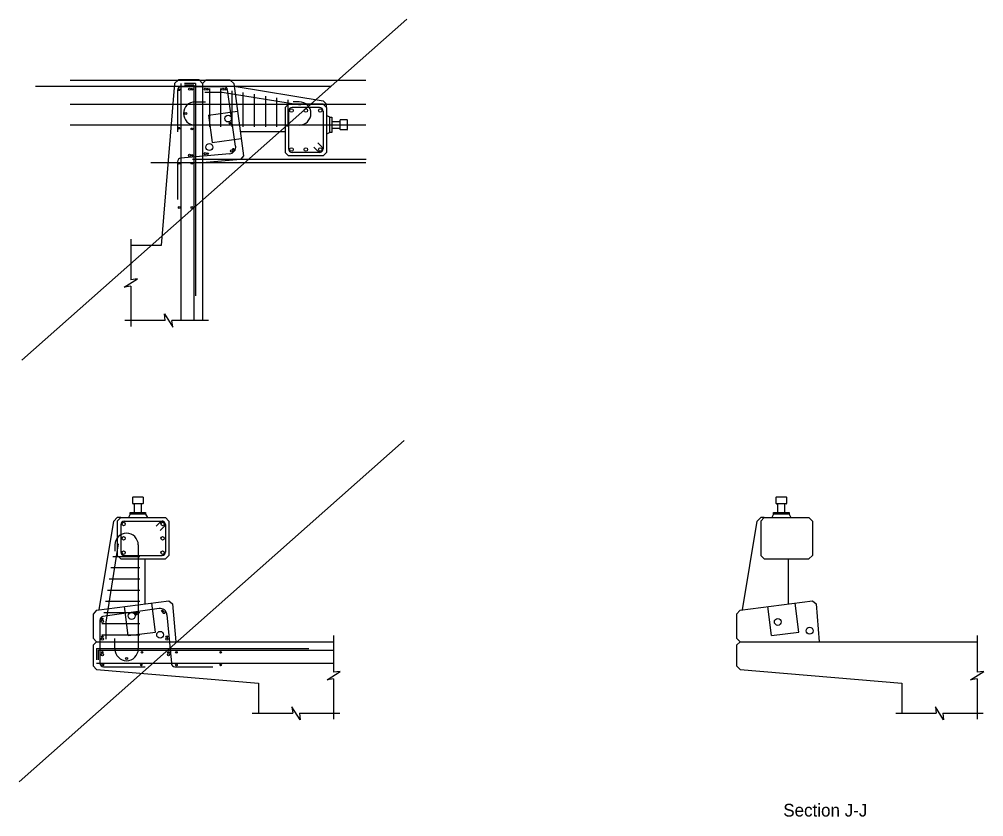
# Model space of a CAD drawing. Extents: x -844.9 to -803.6, y 403.6 to 443.1.
# Drawn here: x -844.95 to -821.63, y 403.61 to 422.89 of the extents above; entities that cross this region are included whole.
import ezdxf

# ---------------------------------------------------------------- set-up
doc = ezdxf.new("R2010")
doc.units = 0
for name, color, linetype in [('pp_NO-PLOT', 7, 'Continuous'), ('str_Center-Line-A', 7, 'Continuous'), ('str_Concrete-A', 7, 'Continuous'), ('str_Misc-Steel-C', 7, 'Continuous'), ('str_Reinforcement-A', 7, 'Continuous'), ('str_Reinforcement-B', 7, 'Continuous'), ('str_Reinforcement-C', 7, 'Continuous'), ('str_Reinforcement-E', 7, 'Continuous'), ('str_Reinforcement-F', 7, 'Continuous'), ('str_Reinforcement-G', 7, 'Continuous'), ('str_Reinforcement-H', 7, 'Continuous'), ('str_Reinforcement-I', 7, 'Continuous'), ('tcd_NO-PLOT', 7, 'Continuous')]:
    doc.layers.add(name, color=color, linetype=linetype)

msp = doc.modelspace()

# ---------------------------------------------------------------- linework, layer by layer
at = {"layer": 'str_Center-Line-A'}
for p, q in [((-844.559, 421.273), (-837.416, 421.273)), ((-843.715, 421.419), (-836.572, 421.419)), ((-843.715, 420.836), (-836.572, 420.836)), ((-840.372, 420.572), (-839.67, 420.664)), ((-840.372, 420.572), (-840.286, 419.911)), ((-843.715, 420.336), (-836.572, 420.336)), ((-840.286, 419.911), (-839.583, 420.003)), ((-836.572, 419.419), (-841.771, 419.419)), ((-840.756, 419.503), (-836.556, 419.503)), ((-842.316, 407.983), (-842.407, 408.685)), ((-841.655, 408.069), (-841.746, 408.772)), ((-826.754, 407.983), (-826.846, 408.685)), ((-826.093, 408.069), (-826.185, 408.772)), ((-842.316, 407.983), (-841.655, 408.069)), ((-826.754, 407.983), (-826.093, 408.069))]:
    msp.add_line(p, q, dxfattribs=at)
at = {"layer": 'str_Concrete-A'}
for p, q in [((-841.192, 421.337), (-841.518, 417.42)), ((-841.102, 421.42), (-841.192, 421.337)), ((-840.602, 421.42), (-841.102, 421.42)), ((-840.602, 421.42), (-840.518, 421.336)), ((-840.435, 421.419), (-840.518, 421.336)), ((-840.518, 421.336), (-840.518, 415.603)), ((-839.852, 421.419), (-840.435, 421.419)), ((-839.758, 421.337), (-839.852, 421.419)), ((-839.758, 421.337), (-839.529, 419.586)), ((-839.749, 421.274), (-837.602, 420.919)), ((-838.435, 420.835), (-838.518, 420.752)), ((-837.602, 420.835), (-838.435, 420.835)), ((-837.602, 420.919), (-837.518, 420.836)), ((-837.602, 420.835), (-837.518, 420.752)), ((-837.518, 420.752), (-837.518, 420.836)), ((-838.518, 420.752), (-838.518, 420.169)), ((-837.518, 420.752), (-837.518, 419.669)), ((-837.435, 420.524), (-837.518, 420.565)), ((-838.518, 420.169), (-839.605, 420.169)), ((-838.518, 420.169), (-838.518, 419.669)), ((-837.435, 420.149), (-837.518, 420.108)), ((-838.435, 419.586), (-838.518, 419.669)), ((-837.602, 419.586), (-837.518, 419.669)), ((-839.601, 419.497), (-840.518, 419.42)), ((-839.529, 419.586), (-839.601, 419.497)), ((-837.602, 419.586), (-838.435, 419.586)), ((-842.25, 417.57), (-842.25, 416.591)), ((-841.518, 417.42), (-842.25, 417.42)), ((-842.25, 416.431), (-842.25, 415.456)), ((-841.417, 415.603), (-842.393, 415.603)), ((-840.371, 415.603), (-841.257, 415.603)), ((-843.017, 408.606), (-842.663, 410.754)), ((-842.663, 410.754), (-842.58, 410.837)), ((-842.496, 410.837), (-842.58, 410.837)), ((-842.579, 410.754), (-842.496, 410.837)), ((-842.579, 410.754), (-842.579, 409.92)), ((-842.496, 410.837), (-841.413, 410.837)), ((-842.268, 410.92), (-842.308, 410.837)), ((-841.893, 410.92), (-841.852, 410.837)), ((-841.33, 410.754), (-841.413, 410.837)), ((-841.33, 410.754), (-841.33, 409.92)), ((-827.456, 408.606), (-827.101, 410.754)), ((-827.101, 410.754), (-827.018, 410.837)), ((-826.934, 410.837), (-827.018, 410.837)), ((-827.018, 410.754), (-826.934, 410.837)), ((-827.018, 410.754), (-827.018, 409.92)), ((-826.934, 410.837), (-825.851, 410.837)), ((-826.706, 410.92), (-826.747, 410.837)), ((-826.331, 410.92), (-826.29, 410.837)), ((-825.768, 410.754), (-825.851, 410.837)), ((-825.768, 410.754), (-825.768, 409.92)), ((-842.579, 409.92), (-842.496, 409.837)), ((-842.496, 409.837), (-841.913, 409.837)), ((-841.913, 409.837), (-841.913, 408.75)), ((-841.913, 409.837), (-841.413, 409.837)), ((-841.33, 409.92), (-841.413, 409.837)), ((-827.018, 409.92), (-826.934, 409.837)), ((-826.934, 409.837), (-826.351, 409.837)), ((-826.351, 409.837), (-826.351, 408.75)), ((-826.351, 409.837), (-825.851, 409.837)), ((-825.768, 409.92), (-825.851, 409.837)), ((-843.08, 408.598), (-841.33, 408.826)), ((-841.33, 408.826), (-841.24, 408.754)), ((-841.24, 408.754), (-841.164, 407.837)), ((-827.519, 408.598), (-825.768, 408.826)), ((-825.768, 408.826), (-825.679, 408.754)), ((-825.679, 408.754), (-825.602, 407.837)), ((-843.08, 408.598), (-843.163, 408.504)), ((-843.163, 408.504), (-843.163, 407.92)), ((-827.519, 408.598), (-827.601, 408.504)), ((-827.601, 408.504), (-827.601, 407.92)), ((-837.347, 407.984), (-837.347, 407.098)), ((-821.785, 407.984), (-821.785, 407.098)), ((-843.163, 407.92), (-843.08, 407.837)), ((-843.163, 407.753), (-843.08, 407.837)), ((-843.163, 407.753), (-843.163, 407.254)), ((-843.08, 407.837), (-837.347, 407.837)), ((-827.602, 407.753), (-827.518, 407.837)), ((-827.602, 407.753), (-827.602, 407.254)), ((-827.601, 407.92), (-827.518, 407.837)), ((-827.518, 407.837), (-821.785, 407.837)), ((-843.163, 407.254), (-843.08, 407.163)), ((-827.602, 407.254), (-827.519, 407.163)), ((-843.08, 407.163), (-839.163, 406.837)), ((-827.519, 407.163), (-823.602, 406.837)), ((-839.163, 406.837), (-839.163, 406.105)), ((-837.347, 406.938), (-837.347, 405.963)), ((-823.602, 406.837), (-823.602, 406.105)), ((-821.785, 406.938), (-821.785, 405.963)), ((-839.313, 406.105), (-838.335, 406.105)), ((-838.175, 406.105), (-837.2, 406.105)), ((-823.752, 406.105), (-822.774, 406.105)), ((-822.614, 406.105), (-821.638, 406.105))]:
    msp.add_line(p, q, dxfattribs=at)
for points in [[(-842.25, 416.431), (-842.41, 416.411), (-842.09, 416.611), (-842.25, 416.591)], [(-841.417, 415.603), (-841.437, 415.763), (-841.237, 415.443), (-841.257, 415.603)], [(-837.347, 406.938), (-837.507, 406.918), (-837.187, 407.118), (-837.347, 407.098)], [(-821.785, 406.938), (-821.945, 406.918), (-821.625, 407.118), (-821.785, 407.098)], [(-838.175, 406.105), (-838.155, 405.945), (-838.355, 406.265), (-838.335, 406.105)], [(-822.614, 406.105), (-822.594, 405.945), (-822.794, 406.265), (-822.774, 406.105)]]:
    msp.add_lwpolyline(points, dxfattribs=at)
for centre in [(-839.896, 420.488), (-840.352, 419.799), (-842.232, 408.459), (-826.605, 408.316), (-825.835, 408.102), (-841.543, 408.004)]:
    msp.add_circle(centre, 0.0833, dxfattribs=at)
at = {"layer": 'str_Misc-Steel-C'}
for p, q in [((-837.393, 420.42), (-837.185, 420.42)), ((-837.393, 420.253), (-837.185, 420.253)), ((-842.164, 410.963), (-842.164, 411.17)), ((-841.996, 410.963), (-841.996, 411.17)), ((-826.603, 410.963), (-826.603, 411.17)), ((-826.435, 410.963), (-826.435, 411.17))]:
    msp.add_line(p, q, dxfattribs=at)
for points in [[(-837.393, 420.524), (-837.393, 420.149), (-837.435, 420.149), (-837.435, 420.524)], [(-842.268, 410.962), (-841.893, 410.962), (-841.893, 410.92), (-842.268, 410.92)], [(-826.706, 410.962), (-826.331, 410.962), (-826.331, 410.92), (-826.706, 410.92)]]:
    msp.add_lwpolyline(points, close=True, dxfattribs=at)
for points in [[(-837.185, 420.219), (-837.185, 420.454)], [(-837.177, 420.462), (-837.026, 420.462)], [(-837.018, 420.454), (-837.018, 420.219)], [(-837.026, 420.211), (-837.177, 420.211)], [(-842.206, 411.178), (-842.206, 411.329)], [(-842.198, 411.338), (-841.963, 411.338)], [(-841.954, 411.329), (-841.954, 411.178)], [(-826.644, 411.178), (-826.644, 411.329)], [(-826.636, 411.338), (-826.401, 411.338)], [(-826.393, 411.329), (-826.393, 411.178)], [(-841.963, 411.17), (-842.198, 411.17)], [(-826.401, 411.17), (-826.636, 411.17)]]:
    msp.add_lwpolyline(points, dxfattribs=at)
for centre, start, end in [((-837.177, 420.454), 90, 180), ((-837.026, 420.454), 0, 90), ((-837.177, 420.219), 180, 270), ((-837.026, 420.219), 270, 0), ((-842.198, 411.329), 90, 180), ((-841.963, 411.329), 0, 90), ((-826.636, 411.329), 90, 180), ((-826.401, 411.329), 0, 90), ((-842.198, 411.178), 180, 270), ((-841.963, 411.178), 270, 0), ((-826.636, 411.178), 180, 270), ((-826.401, 411.178), 270, 0)]:
    msp.add_arc(centre, 0.00833, start, end, dxfattribs=at)
at = {"layer": 'str_Reinforcement-A'}
for p, q in [((-840.695, 420.893), (-840.443, 420.893)), ((-838.177, 420.893), (-838.328, 420.893)), ((-838.177, 420.328), (-840.695, 420.328)), ((-842.636, 410.178), (-842.636, 410.027)), ((-842.072, 410.178), (-842.072, 407.66)), ((-842.636, 407.66), (-842.636, 407.912))]:
    msp.add_line(p, q, dxfattribs=at)
for centre, start, end in [((-840.695, 420.611), 90, 270), ((-838.177, 420.611), 270, 90), ((-842.354, 410.178), 0, 180), ((-842.354, 407.66), 180, 0)]:
    msp.add_arc(centre, 0.282, start, end, dxfattribs=at)
at = {"layer": 'str_Reinforcement-B'}
for centre, radius in [((-841.081, 421.183), 0.0208), ((-840.833, 421.197), 0.026), ((-840.775, 421.197), 0.0208), ((-840.454, 421.197), 0.026), ((-840.395, 421.197), 0.0208), ((-840.025, 421.197), 0.026), ((-839.966, 421.197), 0.0208), ((-840.923, 420.611), 0.026), ((-838.366, 420.682), 0.0417), ((-838.018, 420.682), 0.0417), ((-837.671, 420.682), 0.0417), ((-839.85, 420.375), 0.0208), ((-841.081, 420.253), 0.0208), ((-840.775, 420.238), 0.0208), ((-840.833, 419.597), 0.026), ((-840.775, 419.597), 0.0208), ((-840.454, 419.637), 0.026), ((-840.395, 419.637), 0.0208), ((-839.814, 419.704), 0.026), ((-839.773, 419.746), 0.0208), ((-838.366, 419.739), 0.0417), ((-838.018, 419.739), 0.0417), ((-837.671, 419.739), 0.0417), ((-841.081, 419.405), 0.0208), ((-840.775, 419.405), 0.0208), ((-841.081, 418.336), 0.0208), ((-840.775, 418.336), 0.0208), ((-842.426, 410.684), 0.0417), ((-841.483, 410.684), 0.0417), ((-842.426, 410.337), 0.0417), ((-841.483, 410.337), 0.0417), ((-842.426, 409.99), 0.0417), ((-841.483, 409.99), 0.0417), ((-842.94, 408.389), 0.0208), ((-842.118, 408.505), 0.0208), ((-841.49, 408.582), 0.0208), ((-841.448, 408.541), 0.026), ((-842.94, 408.33), 0.026), ((-842.94, 407.96), 0.0208), ((-841.381, 407.96), 0.0208), ((-842.94, 407.901), 0.026), ((-841.381, 407.901), 0.026), ((-842.94, 407.522), 0.026), ((-842.94, 407.581), 0.0208), ((-841.982, 407.581), 0.0208), ((-841.34, 407.522), 0.026), ((-841.34, 407.581), 0.0208), ((-841.149, 407.581), 0.0208), ((-840.08, 407.581), 0.0208), ((-842.927, 407.275), 0.0208), ((-842.354, 407.432), 0.026), ((-841.996, 407.275), 0.0208), ((-841.149, 407.275), 0.0208), ((-840.08, 407.275), 0.0208)]:
    msp.add_circle(centre, radius, dxfattribs=at)
at = {"layer": 'str_Reinforcement-C'}
for p, q in [((-838.435, 420.668), (-838.435, 419.753)), ((-837.685, 420.752), (-838.352, 420.752)), ((-837.602, 420.668), (-837.602, 419.753)), ((-837.729, 419.897), (-837.635, 419.803)), ((-837.685, 419.67), (-838.352, 419.67)), ((-837.829, 419.797), (-837.735, 419.703)), ((-842.412, 410.753), (-841.497, 410.753)), ((-842.495, 410.67), (-842.495, 410.003)), ((-841.641, 410.627), (-841.547, 410.72)), ((-841.54, 410.526), (-841.447, 410.62)), ((-841.413, 410.67), (-841.413, 410.003)), ((-842.412, 409.92), (-841.497, 409.92))]:
    msp.add_line(p, q, dxfattribs=at)
for centre, radius, start, end in [((-838.352, 420.668), 0.0833, 90, 180), ((-837.685, 420.668), 0.0833, 0, 90), ((-838.352, 419.753), 0.0833, 180, 270), ((-837.678, 419.754), 0.0767, 221.9045, 359.0554), ((-837.686, 419.746), 0.0767, 270.9446, 48.0955), ((-842.412, 410.67), 0.0833, 90, 180), ((-841.49, 410.669), 0.0767, 0.9446, 138.0955), ((-841.498, 410.677), 0.0767, 311.9045, 89.0554), ((-842.412, 410.003), 0.0833, 180, 270), ((-841.497, 410.003), 0.0833, 270, 360)]:
    msp.add_arc(centre, radius, start, end, dxfattribs=at)
at = {"layer": 'str_Reinforcement-E'}
for p, q in [((-840.045, 421.114), (-840.46, 421.114)), ((-838.15, 420.81), (-840.045, 421.114)), ((-842.554, 410.205), (-842.857, 408.31)), ((-842.857, 408.31), (-842.857, 407.895))]:
    msp.add_line(p, q, dxfattribs=at)
at = {"layer": 'str_Reinforcement-F'}
for p, q in [((-839.992, 421.253), (-841.039, 421.253)), ((-841.122, 421.17), (-841.122, 420.164)), ((-839.716, 419.823), (-839.91, 421.182)), ((-839.866, 419.634), (-841.039, 419.527)), ((-841.122, 419.444), (-841.122, 418.527)), ((-841.567, 408.639), (-842.925, 408.445)), ((-841.377, 408.49), (-841.27, 407.316)), ((-842.997, 408.363), (-842.997, 407.316)), ((-842.913, 407.233), (-841.907, 407.233)), ((-841.187, 407.233), (-840.27, 407.233))]:
    msp.add_line(p, q, dxfattribs=at)
for centre, radius, start, end in [((-841.039, 421.17), 0.0833, 90, 180), ((-839.992, 421.17), 0.0833, 8.1301, 90), ((-839.881, 419.8), 0.167, 275.1944, 8.1301), ((-841.039, 419.444), 0.0833, 90, 180), ((-841.543, 408.474), 0.167, 5.1944, 98.1301), ((-842.913, 408.363), 0.0833, 98.1301, 180), ((-842.913, 407.316), 0.0833, 180, 270), ((-841.187, 407.316), 0.0833, 180, 270)]:
    msp.add_arc(centre, radius, start, end, dxfattribs=at)
at = {"layer": 'str_Reinforcement-G'}
for p, q in [((-840.352, 421.213), (-840.352, 420.287)), ((-840.081, 421.213), (-840.081, 420.287)), ((-839.81, 421.16), (-839.81, 420.287)), ((-839.539, 421.117), (-839.539, 420.287)), ((-839.268, 421.074), (-839.268, 420.287)), ((-838.997, 421.03), (-838.997, 420.287)), ((-838.727, 420.987), (-838.727, 420.287)), ((-838.456, 420.944), (-838.456, 420.287)), ((-842.687, 409.899), (-842.03, 409.899)), ((-842.731, 409.629), (-842.03, 409.629)), ((-842.774, 409.358), (-842.03, 409.358)), ((-842.817, 409.087), (-842.03, 409.087)), ((-842.861, 408.816), (-842.03, 408.816)), ((-842.904, 408.545), (-842.03, 408.545)), ((-842.956, 408.274), (-842.03, 408.274)), ((-842.956, 408.004), (-842.03, 408.004))]:
    msp.add_line(p, q, dxfattribs=at)
at = {"layer": 'str_Reinforcement-H'}
for p, q in [((-840.685, 421.336), (-840.954, 421.336)), ((-840.685, 421.336), (-840.685, 416.2)), ((-843.08, 407.67), (-837.944, 407.67)), ((-843.08, 407.67), (-843.08, 407.402))]:
    msp.add_line(p, q, dxfattribs=at)
at = {"layer": 'str_Reinforcement-I'}
for p, q in [((-841.039, 421.336), (-841.039, 415.603)), ((-840.727, 421.295), (-840.954, 421.295)), ((-840.727, 421.295), (-840.727, 415.603)), ((-843.038, 407.629), (-843.038, 407.402)), ((-843.038, 407.629), (-837.347, 407.629)), ((-843.08, 407.316), (-837.347, 407.316))]:
    msp.add_line(p, q, dxfattribs=at)
at = {"layer": 'tcd_NO-PLOT'}
for p, q in [((-835.575, 422.888), (-844.885, 414.641)), ((-835.639, 412.699), (-844.949, 404.452))]:
    msp.add_line(p, q, dxfattribs=at)

# ---------------------------------------------------------------- texts
at = {"layer": 'pp_NO-PLOT'}
msp.add_text('Section J-J', height=0.3072, dxfattribs=at).set_placement((-826.472, 403.609))

doc.saveas('drawing.dxf')
